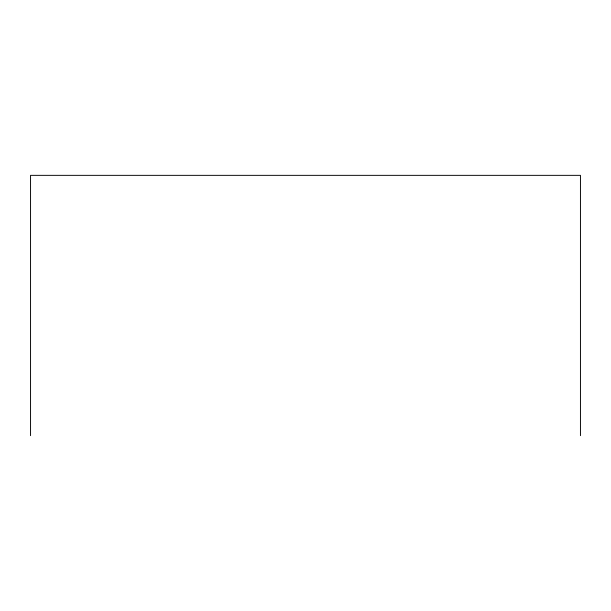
<?xml version="1.0" encoding="UTF-8"?>
<svg xmlns="http://www.w3.org/2000/svg" width="611" height="611" viewBox="0 0 611 611"><rect width="100%" height="100%" fill="white"/><g stroke="black" fill="none" stroke-linecap="round" stroke-linejoin="round"><path stroke-width="0.92" d="M580.45 435.651L580.45 175.349L30.55 175.349L30.55 435.651"/></g></svg>
